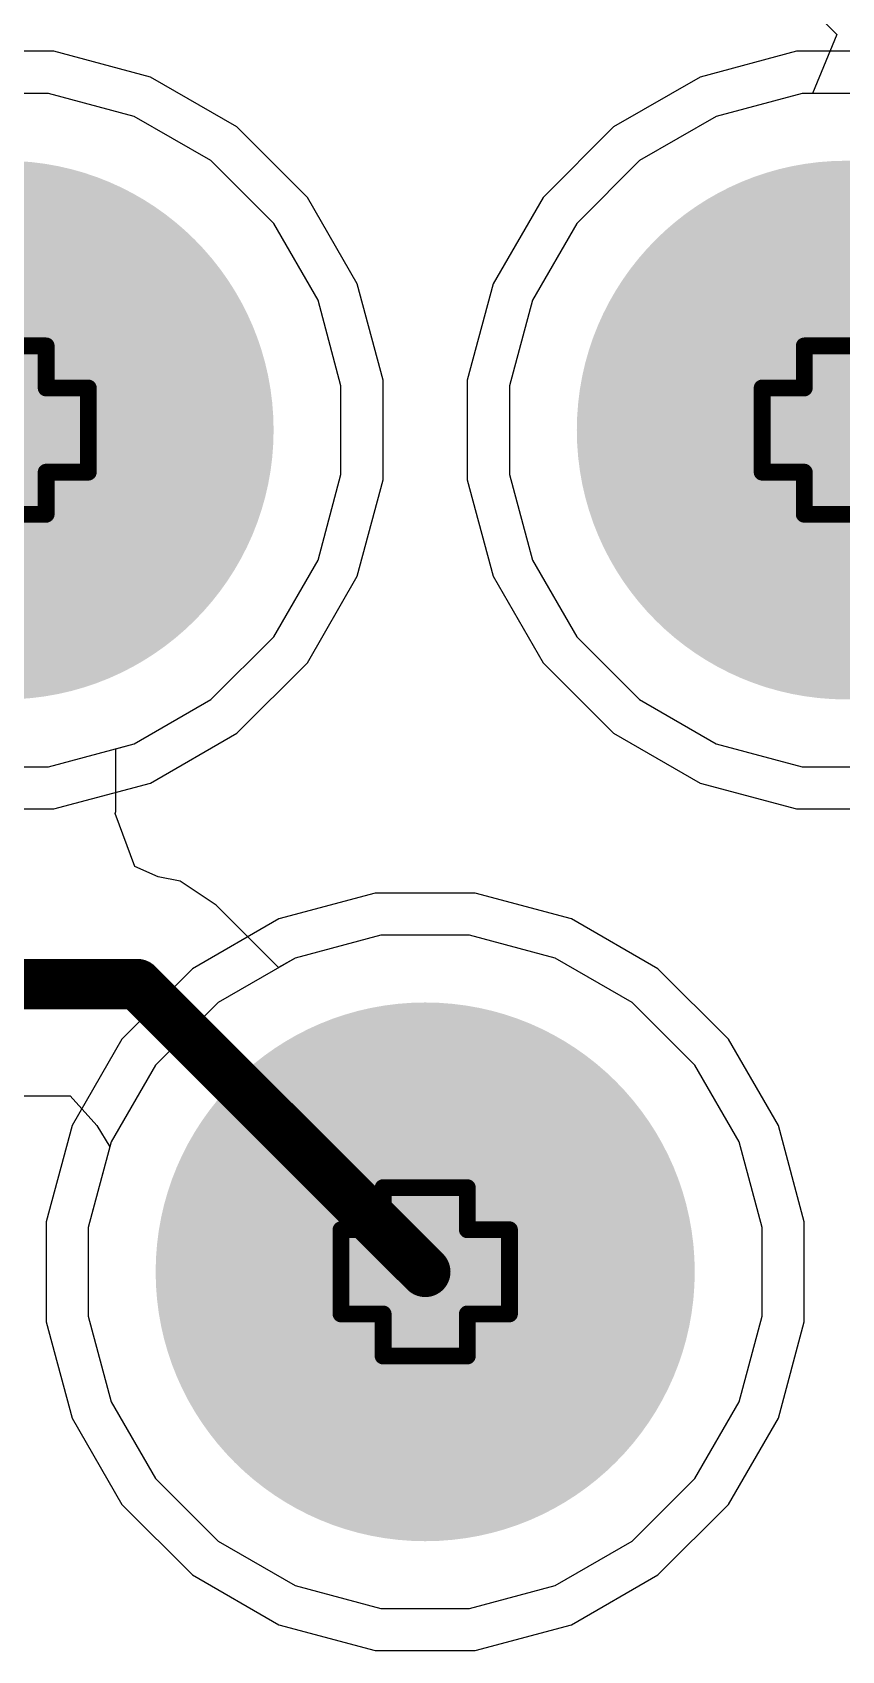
# Model space of a CAD drawing. Header units: inches. Extents: x 0 to 5379, y 0 to 5429.
# Drawn here: x 290.45 to 292.891, y 12.954 to 17.837 of the extents above; entities that cross this region are included whole.
import ezdxf

# ---------------------------------------------------------------- set-up
doc = ezdxf.new("R2010")
doc.units = ezdxf.units.IN
for name, color, linetype in [('Bottom Layer', 5, 'Continuous'), ('Bottom Solder', 6, 'Continuous'), ('Drill Drawing', 1, 'Continuous'), ('GND01', 16, 'Continuous'), ('GND02', 76, 'Continuous'), ('Multi-Layer', 9, 'Continuous'), ('Pad Holes', 156, 'Continuous'), ('PWR', 156, 'Continuous'), ('SIG 01', 90, 'Continuous'), ('Top Layer', 1, 'Continuous'), ('Top Solder', 216, 'Continuous')]:
    doc.layers.add(name, color=color, linetype=linetype)

# ---------------------------------------------------------------- blocks, each defined once
blk = doc.blocks.new('HC_RJ45_5622_1_6_Y_828')
at = {"layer": 'Bottom Layer'}
h = blk.add_hatch(color=5, dxfattribs=at)
edge = h.paths.add_edge_path()
edge.add_arc((-0.635, 4.4451), 0.762, 0, 360)
h = blk.add_hatch(color=5, dxfattribs=at)
edge = h.paths.add_edge_path()
edge.add_arc((1.9049, 4.4451), 0.762, 0, 360)
h = blk.add_hatch(color=5, dxfattribs=at)
edge = h.paths.add_edge_path()
edge.add_arc((0.6349, 1.9051), 0.762, 0, 360)
at = {"layer": 'Bottom Solder'}
h = blk.add_hatch(color=6, dxfattribs=at)
edge = h.paths.add_edge_path()
edge.add_arc((-0.635, 4.4451), 0.8128, 0, 360)
h = blk.add_hatch(color=6, dxfattribs=at)
edge = h.paths.add_edge_path()
edge.add_arc((1.9049, 4.4451), 0.8128, 0, 360)
h = blk.add_hatch(color=6, dxfattribs=at)
edge = h.paths.add_edge_path()
edge.add_arc((0.6349, 1.9051), 0.8128, 0, 360)
at = {"layer": 'GND01'}
h = blk.add_hatch(color=16, dxfattribs=at)
edge = h.paths.add_edge_path()
edge.add_arc((-0.635, 4.4451), 0.762, 0, 360)
h = blk.add_hatch(color=16, dxfattribs=at)
edge = h.paths.add_edge_path()
edge.add_arc((1.9049, 4.4451), 0.762, 0, 360)
h = blk.add_hatch(color=16, dxfattribs=at)
edge = h.paths.add_edge_path()
edge.add_arc((0.6349, 1.9051), 0.762, 0, 360)
at = {"layer": 'GND02'}
h = blk.add_hatch(color=76, dxfattribs=at)
edge = h.paths.add_edge_path()
edge.add_arc((-0.635, 4.4451), 0.762, 0, 360)
h = blk.add_hatch(color=76, dxfattribs=at)
edge = h.paths.add_edge_path()
edge.add_arc((1.9049, 4.4451), 0.762, 0, 360)
h = blk.add_hatch(color=76, dxfattribs=at)
edge = h.paths.add_edge_path()
edge.add_arc((0.6349, 1.9051), 0.762, 0, 360)
at = {"layer": 'Multi-Layer'}
h = blk.add_hatch(color=9, dxfattribs=at)
edge = h.paths.add_edge_path()
edge.add_arc((-0.635, 4.4451), 0.762, 0, 360)
h = blk.add_hatch(color=9, dxfattribs=at)
edge = h.paths.add_edge_path()
edge.add_arc((1.9049, 4.4451), 0.762, 0, 360)
h = blk.add_hatch(color=9, dxfattribs=at)
edge = h.paths.add_edge_path()
edge.add_arc((0.6349, 1.9051), 0.762, 0, 360)
at = {"layer": 'Pad Holes'}
h = blk.add_hatch(color=7, dxfattribs=at)
edge = h.paths.add_edge_path()
edge.add_arc((-0.635, 4.4451), 0.5, 0, 360)
h = blk.add_hatch(color=7, dxfattribs=at)
edge = h.paths.add_edge_path()
edge.add_arc((1.9049, 4.4451), 0.5, 0, 360)
h = blk.add_hatch(color=7, dxfattribs=at)
edge = h.paths.add_edge_path()
edge.add_arc((0.6349, 1.9051), 0.5, 0, 360)
at = {"layer": 'PWR'}
h = blk.add_hatch(color=156, dxfattribs=at)
edge = h.paths.add_edge_path()
edge.add_arc((-0.635, 4.4451), 0.762, 0, 360)
h = blk.add_hatch(color=156, dxfattribs=at)
edge = h.paths.add_edge_path()
edge.add_arc((1.9049, 4.4451), 0.762, 0, 360)
h = blk.add_hatch(color=156, dxfattribs=at)
edge = h.paths.add_edge_path()
edge.add_arc((0.6349, 1.9051), 0.762, 0, 360)
at = {"layer": 'SIG 01'}
h = blk.add_hatch(color=90, dxfattribs=at)
edge = h.paths.add_edge_path()
edge.add_arc((-0.635, 4.4451), 0.762, 0, 360)
h = blk.add_hatch(color=90, dxfattribs=at)
edge = h.paths.add_edge_path()
edge.add_arc((1.9049, 4.4451), 0.762, 0, 360)
h = blk.add_hatch(color=90, dxfattribs=at)
edge = h.paths.add_edge_path()
edge.add_arc((0.6349, 1.9051), 0.762, 0, 360)
at = {"layer": 'Top Layer'}
h = blk.add_hatch(color=1, dxfattribs=at)
edge = h.paths.add_edge_path()
edge.add_arc((-0.635, 4.4451), 0.762, 0, 360)
h = blk.add_hatch(color=1, dxfattribs=at)
edge = h.paths.add_edge_path()
edge.add_arc((1.9049, 4.4451), 0.762, 0, 360)
h = blk.add_hatch(color=1, dxfattribs=at)
edge = h.paths.add_edge_path()
edge.add_arc((0.6349, 1.9051), 0.762, 0, 360)
at = {"layer": 'Top Solder'}
h = blk.add_hatch(color=216, dxfattribs=at)
edge = h.paths.add_edge_path()
edge.add_arc((-0.635, 4.4451), 0.8128, 0, 360)
h = blk.add_hatch(color=216, dxfattribs=at)
edge = h.paths.add_edge_path()
edge.add_arc((1.9049, 4.4451), 0.8128, 0, 360)
h = blk.add_hatch(color=216, dxfattribs=at)
edge = h.paths.add_edge_path()
edge.add_arc((0.6349, 1.9051), 0.8128, 0, 360)

msp = doc.modelspace()

# ---------------------------------------------------------------- linework, layer by layer
at = {"layer": 'Bottom Layer'}
for p, q in [((290.4988, 17.6531), (290.2313, 17.6531)), ((290.7572, 17.5838), (290.4988, 17.6531)), ((292.7711, 17.6531), (292.5127, 17.5838)), ((293.0386, 17.6531), (292.7711, 17.6531)), ((290.9888, 17.4501), (290.7572, 17.5838)), ((292.5127, 17.5838), (292.281, 17.4501)), ((291.178, 17.2609), (290.9888, 17.4501)), ((292.281, 17.4501), (292.0919, 17.2609)), ((291.3118, 17.0292), (291.178, 17.2609)), ((292.0919, 17.2609), (291.9581, 17.0292)), ((291.381, 16.7708), (291.3118, 17.0292)), ((291.9581, 17.0292), (291.8889, 16.7708)), ((291.381, 16.5033), (291.381, 16.7708)), ((291.8889, 16.7708), (291.8889, 16.5033)), ((291.3118, 16.2449), (291.381, 16.5033)), ((291.8889, 16.5033), (291.9581, 16.2449)), ((291.178, 16.0132), (291.3118, 16.2449)), ((291.9581, 16.2449), (292.0919, 16.0132)), ((290.9888, 15.8241), (291.178, 16.0132)), ((292.0919, 16.0132), (292.281, 15.8241)), ((290.7572, 15.6903), (290.9888, 15.8241)), ((292.281, 15.8241), (292.5127, 15.6903)), ((290.4988, 15.6211), (290.7572, 15.6903)), ((292.5127, 15.6903), (292.7711, 15.6211)), ((290.2313, 15.6211), (290.4988, 15.6211)), ((292.7711, 15.6211), (293.0386, 15.6211)), ((291.5012, 15.1131), (291.2428, 15.0438)), ((291.7687, 15.1131), (291.5012, 15.1131)), ((292.0271, 15.0438), (291.7687, 15.1131)), ((291.2428, 15.0438), (291.0111, 14.9101)), ((292.2588, 14.9101), (292.0271, 15.0438)), ((291.0111, 14.9101), (290.822, 14.7209)), ((292.448, 14.7209), (292.2588, 14.9101)), ((290.822, 14.7209), (290.6882, 14.4892)), ((292.5817, 14.4892), (292.448, 14.7209)), ((290.6882, 14.4892), (290.619, 14.2308)), ((292.651, 14.2308), (292.5817, 14.4892)), ((290.619, 14.2308), (290.619, 13.9633)), ((292.651, 13.9633), (292.651, 14.2308)), ((290.619, 13.9633), (290.6882, 13.7049)), ((292.5817, 13.7049), (292.651, 13.9633)), ((290.6882, 13.7049), (290.822, 13.4732)), ((292.448, 13.4732), (292.5817, 13.7049)), ((290.822, 13.4732), (291.0111, 13.2841)), ((292.2588, 13.2841), (292.448, 13.4732)), ((291.0111, 13.2841), (291.2428, 13.1503)), ((292.0271, 13.1503), (292.2588, 13.2841)), ((291.2428, 13.1503), (291.5012, 13.0811)), ((291.7687, 13.0811), (292.0271, 13.1503)), ((291.5012, 13.0811), (291.7687, 13.0811))]:
    msp.add_line(p, q, dxfattribs=at)
at = {"layer": 'Drill Drawing'}
for points in [[(290.238, 16.8911, 0.0508, 0.0508, 0), (290.492, 16.8911, 0.0508, 0.0508, 0)], [(290.492, 16.7641, 0.0508, 0.0508, 0), (290.492, 16.8911, 0.0508, 0.0508, 0)], [(292.7779, 16.7641, 0.0508, 0.0508, 0), (292.7779, 16.8911, 0.0508, 0.0508, 0)], [(292.7779, 16.8911, 0.0508, 0.0508, 0), (293.0319, 16.8911, 0.0508, 0.0508, 0)], [(290.492, 16.7641, 0.0508, 0.0508, 0), (290.619, 16.7641, 0.0508, 0.0508, 0)], [(290.619, 16.5101, 0.0508, 0.0508, 0), (290.619, 16.7641, 0.0508, 0.0508, 0)], [(292.6509, 16.5101, 0.0508, 0.0508, 0), (292.6509, 16.7641, 0.0508, 0.0508, 0)], [(292.6509, 16.7641, 0.0508, 0.0508, 0), (292.7779, 16.7641, 0.0508, 0.0508, 0)], [(290.492, 16.5101, 0.0508, 0.0508, 0), (290.619, 16.5101, 0.0508, 0.0508, 0)], [(290.492, 16.3831, 0.0508, 0.0508, 0), (290.492, 16.5101, 0.0508, 0.0508, 0)], [(292.6509, 16.5101, 0.0508, 0.0508, 0), (292.7779, 16.5101, 0.0508, 0.0508, 0)], [(292.7779, 16.3831, 0.0508, 0.0508, 0), (292.7779, 16.5101, 0.0508, 0.0508, 0)], [(290.238, 16.3831, 0.0508, 0.0508, 0), (290.492, 16.3831, 0.0508, 0.0508, 0)], [(292.7779, 16.3831, 0.0508, 0.0508, 0), (293.0319, 16.3831, 0.0508, 0.0508, 0)], [(291.508, 14.2241, 0.0508, 0.0508, 0), (291.508, 14.3511, 0.0508, 0.0508, 0)], [(291.508, 14.3511, 0.0508, 0.0508, 0), (291.762, 14.3511, 0.0508, 0.0508, 0)], [(291.762, 14.2241, 0.0508, 0.0508, 0), (291.762, 14.3511, 0.0508, 0.0508, 0)], [(291.381, 13.9701, 0.0508, 0.0508, 0), (291.381, 14.2241, 0.0508, 0.0508, 0)], [(291.381, 14.2241, 0.0508, 0.0508, 0), (291.508, 14.2241, 0.0508, 0.0508, 0)], [(291.762, 14.2241, 0.0508, 0.0508, 0), (291.889, 14.2241, 0.0508, 0.0508, 0)], [(291.889, 13.9701, 0.0508, 0.0508, 0), (291.889, 14.2241, 0.0508, 0.0508, 0)], [(291.381, 13.9701, 0.0508, 0.0508, 0), (291.508, 13.9701, 0.0508, 0.0508, 0)], [(291.508, 13.8431, 0.0508, 0.0508, 0), (291.508, 13.9701, 0.0508, 0.0508, 0)], [(291.762, 13.9701, 0.0508, 0.0508, 0), (291.889, 13.9701, 0.0508, 0.0508, 0)], [(291.762, 13.8431, 0.0508, 0.0508, 0), (291.762, 13.9701, 0.0508, 0.0508, 0)], [(291.508, 13.8431, 0.0508, 0.0508, 0), (291.762, 13.8431, 0.0508, 0.0508, 0)]]:
    msp.add_lwpolyline(points, format="xyseb", dxfattribs=at)
for points in [[(290.4793, 16.8911, 0.0254, 0.0254, 1), (290.5047, 16.8911, 0.0254, 0.0254, 1)], [(290.4793, 16.8911, 0.0254, 0.0254, 1), (290.5047, 16.8911, 0.0254, 0.0254, 1)], [(292.7652, 16.8911, 0.0254, 0.0254, 1), (292.7906, 16.8911, 0.0254, 0.0254, 1)], [(292.7652, 16.8911, 0.0254, 0.0254, 1), (292.7906, 16.8911, 0.0254, 0.0254, 1)], [(290.4793, 16.7641, 0.0254, 0.0254, 1), (290.5047, 16.7641, 0.0254, 0.0254, 1)], [(290.4793, 16.7641, 0.0254, 0.0254, 1), (290.5047, 16.7641, 0.0254, 0.0254, 1)], [(290.6063, 16.7641, 0.0254, 0.0254, 1), (290.6317, 16.7641, 0.0254, 0.0254, 1)], [(290.6063, 16.7641, 0.0254, 0.0254, 1), (290.6317, 16.7641, 0.0254, 0.0254, 1)], [(292.6382, 16.7641, 0.0254, 0.0254, 1), (292.6636, 16.7641, 0.0254, 0.0254, 1)], [(292.6382, 16.7641, 0.0254, 0.0254, 1), (292.6636, 16.7641, 0.0254, 0.0254, 1)], [(292.7652, 16.7641, 0.0254, 0.0254, 1), (292.7906, 16.7641, 0.0254, 0.0254, 1)], [(292.7652, 16.7641, 0.0254, 0.0254, 1), (292.7906, 16.7641, 0.0254, 0.0254, 1)], [(290.4793, 16.5101, 0.0254, 0.0254, 1), (290.5047, 16.5101, 0.0254, 0.0254, 1)], [(290.4793, 16.5101, 0.0254, 0.0254, 1), (290.5047, 16.5101, 0.0254, 0.0254, 1)], [(290.6063, 16.5101, 0.0254, 0.0254, 1), (290.6317, 16.5101, 0.0254, 0.0254, 1)], [(290.6063, 16.5101, 0.0254, 0.0254, 1), (290.6317, 16.5101, 0.0254, 0.0254, 1)], [(292.6382, 16.5101, 0.0254, 0.0254, 1), (292.6636, 16.5101, 0.0254, 0.0254, 1)], [(292.6382, 16.5101, 0.0254, 0.0254, 1), (292.6636, 16.5101, 0.0254, 0.0254, 1)], [(292.7652, 16.5101, 0.0254, 0.0254, 1), (292.7906, 16.5101, 0.0254, 0.0254, 1)], [(292.7652, 16.5101, 0.0254, 0.0254, 1), (292.7906, 16.5101, 0.0254, 0.0254, 1)], [(290.4793, 16.3831, 0.0254, 0.0254, 1), (290.5047, 16.3831, 0.0254, 0.0254, 1)], [(290.4793, 16.3831, 0.0254, 0.0254, 1), (290.5047, 16.3831, 0.0254, 0.0254, 1)], [(292.7652, 16.3831, 0.0254, 0.0254, 1), (292.7906, 16.3831, 0.0254, 0.0254, 1)], [(292.7652, 16.3831, 0.0254, 0.0254, 1), (292.7906, 16.3831, 0.0254, 0.0254, 1)], [(291.4953, 14.3511, 0.0254, 0.0254, 1), (291.5207, 14.3511, 0.0254, 0.0254, 1)], [(291.4953, 14.3511, 0.0254, 0.0254, 1), (291.5207, 14.3511, 0.0254, 0.0254, 1)], [(291.7493, 14.3511, 0.0254, 0.0254, 1), (291.7747, 14.3511, 0.0254, 0.0254, 1)], [(291.7493, 14.3511, 0.0254, 0.0254, 1), (291.7747, 14.3511, 0.0254, 0.0254, 1)], [(291.3683, 14.2241, 0.0254, 0.0254, 1), (291.3937, 14.2241, 0.0254, 0.0254, 1)], [(291.3683, 14.2241, 0.0254, 0.0254, 1), (291.3937, 14.2241, 0.0254, 0.0254, 1)], [(291.4953, 14.2241, 0.0254, 0.0254, 1), (291.5207, 14.2241, 0.0254, 0.0254, 1)], [(291.4953, 14.2241, 0.0254, 0.0254, 1), (291.5207, 14.2241, 0.0254, 0.0254, 1)], [(291.7493, 14.2241, 0.0254, 0.0254, 1), (291.7747, 14.2241, 0.0254, 0.0254, 1)], [(291.7493, 14.2241, 0.0254, 0.0254, 1), (291.7747, 14.2241, 0.0254, 0.0254, 1)], [(291.8763, 14.2241, 0.0254, 0.0254, 1), (291.9017, 14.2241, 0.0254, 0.0254, 1)], [(291.8763, 14.2241, 0.0254, 0.0254, 1), (291.9017, 14.2241, 0.0254, 0.0254, 1)], [(291.3683, 13.9701, 0.0254, 0.0254, 1), (291.3937, 13.9701, 0.0254, 0.0254, 1)], [(291.3683, 13.9701, 0.0254, 0.0254, 1), (291.3937, 13.9701, 0.0254, 0.0254, 1)], [(291.4953, 13.9701, 0.0254, 0.0254, 1), (291.5207, 13.9701, 0.0254, 0.0254, 1)], [(291.4953, 13.9701, 0.0254, 0.0254, 1), (291.5207, 13.9701, 0.0254, 0.0254, 1)], [(291.7493, 13.9701, 0.0254, 0.0254, 1), (291.7747, 13.9701, 0.0254, 0.0254, 1)], [(291.7493, 13.9701, 0.0254, 0.0254, 1), (291.7747, 13.9701, 0.0254, 0.0254, 1)], [(291.8763, 13.9701, 0.0254, 0.0254, 1), (291.9017, 13.9701, 0.0254, 0.0254, 1)], [(291.8763, 13.9701, 0.0254, 0.0254, 1), (291.9017, 13.9701, 0.0254, 0.0254, 1)], [(291.4953, 13.8431, 0.0254, 0.0254, 1), (291.5207, 13.8431, 0.0254, 0.0254, 1)], [(291.4953, 13.8431, 0.0254, 0.0254, 1), (291.5207, 13.8431, 0.0254, 0.0254, 1)], [(291.7493, 13.8431, 0.0254, 0.0254, 1), (291.7747, 13.8431, 0.0254, 0.0254, 1)], [(291.7493, 13.8431, 0.0254, 0.0254, 1), (291.7747, 13.8431, 0.0254, 0.0254, 1)]]:
    msp.add_lwpolyline(points, format="xyseb", close=True, dxfattribs=at)
at = {"layer": 'GND01'}
for p, q in [((290.4988, 17.6531), (290.2313, 17.6531)), ((290.7572, 17.5838), (290.4988, 17.6531)), ((292.7711, 17.6531), (292.5127, 17.5838)), ((293.0386, 17.6531), (292.7711, 17.6531)), ((290.9888, 17.4501), (290.7572, 17.5838)), ((292.5127, 17.5838), (292.281, 17.4501)), ((291.178, 17.2609), (290.9888, 17.4501)), ((292.281, 17.4501), (292.0919, 17.2609)), ((291.3118, 17.0292), (291.178, 17.2609)), ((292.0919, 17.2609), (291.9581, 17.0292)), ((291.381, 16.7708), (291.3118, 17.0292)), ((291.9581, 17.0292), (291.8889, 16.7708)), ((291.381, 16.5033), (291.381, 16.7708)), ((291.8889, 16.7708), (291.8889, 16.5033)), ((291.3118, 16.2449), (291.381, 16.5033)), ((291.8889, 16.5033), (291.9581, 16.2449)), ((291.178, 16.0132), (291.3118, 16.2449)), ((291.9581, 16.2449), (292.0919, 16.0132)), ((290.9888, 15.8241), (291.178, 16.0132)), ((292.0919, 16.0132), (292.281, 15.8241)), ((290.7572, 15.6903), (290.9888, 15.8241)), ((292.281, 15.8241), (292.5127, 15.6903)), ((290.4988, 15.6211), (290.7572, 15.6903)), ((292.5127, 15.6903), (292.7711, 15.6211)), ((290.2313, 15.6211), (290.4988, 15.6211)), ((292.7711, 15.6211), (293.0386, 15.6211)), ((291.5012, 15.1131), (291.2428, 15.0438)), ((291.7687, 15.1131), (291.5012, 15.1131)), ((292.0271, 15.0438), (291.7687, 15.1131)), ((291.2428, 15.0438), (291.0111, 14.9101)), ((292.2588, 14.9101), (292.0271, 15.0438)), ((291.0111, 14.9101), (290.822, 14.7209)), ((292.448, 14.7209), (292.2588, 14.9101)), ((290.822, 14.7209), (290.6882, 14.4892)), ((292.5817, 14.4892), (292.448, 14.7209)), ((290.6882, 14.4892), (290.619, 14.2308)), ((292.651, 14.2308), (292.5817, 14.4892)), ((290.619, 14.2308), (290.619, 13.9633)), ((292.651, 13.9633), (292.651, 14.2308)), ((290.619, 13.9633), (290.6882, 13.7049)), ((292.5817, 13.7049), (292.651, 13.9633)), ((290.6882, 13.7049), (290.822, 13.4732)), ((292.448, 13.4732), (292.5817, 13.7049)), ((290.822, 13.4732), (291.0111, 13.2841)), ((292.2588, 13.2841), (292.448, 13.4732)), ((291.0111, 13.2841), (291.2428, 13.1503)), ((292.0271, 13.1503), (292.2588, 13.2841)), ((291.2428, 13.1503), (291.5012, 13.0811)), ((291.7687, 13.0811), (292.0271, 13.1503)), ((291.5012, 13.0811), (291.7687, 13.0811))]:
    msp.add_line(p, q, dxfattribs=at)
at = {"layer": 'GND02'}
for p, q in [((290.4988, 17.6531), (290.2313, 17.6531)), ((290.7572, 17.5838), (290.4988, 17.6531)), ((292.7711, 17.6531), (292.5127, 17.5838)), ((293.0386, 17.6531), (292.7711, 17.6531)), ((290.9888, 17.4501), (290.7572, 17.5838)), ((292.5127, 17.5838), (292.281, 17.4501)), ((291.178, 17.2609), (290.9888, 17.4501)), ((292.281, 17.4501), (292.0919, 17.2609)), ((291.3118, 17.0292), (291.178, 17.2609)), ((292.0919, 17.2609), (291.9581, 17.0292)), ((291.381, 16.7708), (291.3118, 17.0292)), ((291.9581, 17.0292), (291.8889, 16.7708)), ((291.381, 16.5033), (291.381, 16.7708)), ((291.8889, 16.7708), (291.8889, 16.5033)), ((291.3118, 16.2449), (291.381, 16.5033)), ((291.8889, 16.5033), (291.9581, 16.2449)), ((291.178, 16.0132), (291.3118, 16.2449)), ((291.9581, 16.2449), (292.0919, 16.0132)), ((290.9888, 15.8241), (291.178, 16.0132)), ((292.0919, 16.0132), (292.281, 15.8241)), ((290.7572, 15.6903), (290.9888, 15.8241)), ((292.281, 15.8241), (292.5127, 15.6903)), ((290.4988, 15.6211), (290.7572, 15.6903)), ((292.5127, 15.6903), (292.7711, 15.6211)), ((290.2313, 15.6211), (290.4988, 15.6211)), ((292.7711, 15.6211), (293.0386, 15.6211)), ((291.5012, 15.1131), (291.2428, 15.0438)), ((291.7687, 15.1131), (291.5012, 15.1131)), ((292.0271, 15.0438), (291.7687, 15.1131)), ((291.2428, 15.0438), (291.0111, 14.9101)), ((292.2588, 14.9101), (292.0271, 15.0438)), ((291.0111, 14.9101), (290.822, 14.7209)), ((292.448, 14.7209), (292.2588, 14.9101)), ((290.822, 14.7209), (290.6882, 14.4892)), ((292.5817, 14.4892), (292.448, 14.7209)), ((290.6882, 14.4892), (290.619, 14.2308)), ((292.651, 14.2308), (292.5817, 14.4892)), ((290.619, 14.2308), (290.619, 13.9633)), ((292.651, 13.9633), (292.651, 14.2308)), ((290.619, 13.9633), (290.6882, 13.7049)), ((292.5817, 13.7049), (292.651, 13.9633)), ((290.6882, 13.7049), (290.822, 13.4732)), ((292.448, 13.4732), (292.5817, 13.7049)), ((290.822, 13.4732), (291.0111, 13.2841)), ((292.2588, 13.2841), (292.448, 13.4732)), ((291.0111, 13.2841), (291.2428, 13.1503)), ((292.0271, 13.1503), (292.2588, 13.2841)), ((291.2428, 13.1503), (291.5012, 13.0811)), ((291.7687, 13.0811), (292.0271, 13.1503)), ((291.5012, 13.0811), (291.7687, 13.0811))]:
    msp.add_line(p, q, dxfattribs=at)
at = {"layer": 'PWR'}
for p, q in [((290.4988, 17.6531), (290.2313, 17.6531)), ((290.7572, 17.5838), (290.4988, 17.6531)), ((292.7711, 17.6531), (292.5127, 17.5838)), ((293.0386, 17.6531), (292.7711, 17.6531)), ((290.9888, 17.4501), (290.7572, 17.5838)), ((292.5127, 17.5838), (292.281, 17.4501)), ((291.178, 17.2609), (290.9888, 17.4501)), ((292.281, 17.4501), (292.0919, 17.2609)), ((291.3118, 17.0292), (291.178, 17.2609)), ((292.0919, 17.2609), (291.9581, 17.0292)), ((291.381, 16.7708), (291.3118, 17.0292)), ((291.9581, 17.0292), (291.8889, 16.7708)), ((291.381, 16.5033), (291.381, 16.7708)), ((291.8889, 16.7708), (291.8889, 16.5033)), ((291.3118, 16.2449), (291.381, 16.5033)), ((291.8889, 16.5033), (291.9581, 16.2449)), ((291.178, 16.0132), (291.3118, 16.2449)), ((291.9581, 16.2449), (292.0919, 16.0132)), ((290.9888, 15.8241), (291.178, 16.0132)), ((292.0919, 16.0132), (292.281, 15.8241)), ((290.7572, 15.6903), (290.9888, 15.8241)), ((292.281, 15.8241), (292.5127, 15.6903)), ((290.4988, 15.6211), (290.7572, 15.6903)), ((292.5127, 15.6903), (292.7711, 15.6211)), ((290.2313, 15.6211), (290.4988, 15.6211)), ((292.7711, 15.6211), (293.0386, 15.6211)), ((291.5012, 15.1131), (291.2428, 15.0438)), ((291.7687, 15.1131), (291.5012, 15.1131)), ((292.0271, 15.0438), (291.7687, 15.1131)), ((291.2428, 15.0438), (291.0111, 14.9101)), ((292.2588, 14.9101), (292.0271, 15.0438)), ((291.0111, 14.9101), (290.822, 14.7209)), ((292.448, 14.7209), (292.2588, 14.9101)), ((290.822, 14.7209), (290.6882, 14.4892)), ((292.5817, 14.4892), (292.448, 14.7209)), ((290.6882, 14.4892), (290.619, 14.2308)), ((292.651, 14.2308), (292.5817, 14.4892)), ((290.619, 14.2308), (290.619, 13.9633)), ((292.651, 13.9633), (292.651, 14.2308)), ((290.619, 13.9633), (290.6882, 13.7049)), ((292.5817, 13.7049), (292.651, 13.9633)), ((290.6882, 13.7049), (290.822, 13.4732)), ((292.448, 13.4732), (292.5817, 13.7049)), ((290.822, 13.4732), (291.0111, 13.2841)), ((292.2588, 13.2841), (292.448, 13.4732)), ((291.0111, 13.2841), (291.2428, 13.1503)), ((292.0271, 13.1503), (292.2588, 13.2841)), ((291.2428, 13.1503), (291.5012, 13.0811)), ((291.7687, 13.0811), (292.0271, 13.1503)), ((291.5012, 13.0811), (291.7687, 13.0811))]:
    msp.add_line(p, q, dxfattribs=at)
at = {"layer": 'SIG 01'}
for p, q in [((290.5155, 17.7801), (290.2145, 17.7801)), ((290.8062, 17.7022), (290.5155, 17.7801)), ((292.7544, 17.7801), (292.4637, 17.7022)), ((293.0554, 17.7801), (292.7544, 17.7801)), ((291.0668, 17.5517), (290.8062, 17.7022)), ((292.4637, 17.7022), (292.2031, 17.5517)), ((291.2796, 17.3389), (291.0668, 17.5517)), ((292.2031, 17.5517), (291.9903, 17.3389)), ((291.4301, 17.0782), (291.2796, 17.3389)), ((291.9903, 17.3389), (291.8398, 17.0782)), ((291.508, 16.7875), (291.4301, 17.0782)), ((291.8398, 17.0782), (291.7619, 16.7875)), ((291.508, 16.4866), (291.508, 16.7875)), ((291.7619, 16.7875), (291.7619, 16.4866)), ((291.4301, 16.1959), (291.508, 16.4866)), ((291.7619, 16.4866), (291.8398, 16.1959)), ((291.2796, 15.9352), (291.4301, 16.1959)), ((291.8398, 16.1959), (291.9903, 15.9352)), ((291.0668, 15.7224), (291.2796, 15.9352)), ((291.9903, 15.9352), (292.2031, 15.7224)), ((290.8062, 15.572), (291.0668, 15.7224)), ((292.2031, 15.7224), (292.4637, 15.572)), ((290.5155, 15.4941), (290.8062, 15.572)), ((292.4637, 15.572), (292.7544, 15.4941)), ((290.2145, 15.4941), (290.5155, 15.4941)), ((292.7544, 15.4941), (293.0554, 15.4941)), ((291.4845, 15.2401), (291.1938, 15.1622)), ((291.7854, 15.2401), (291.4845, 15.2401)), ((292.0761, 15.1622), (291.7854, 15.2401)), ((291.1938, 15.1622), (290.9331, 15.0117)), ((292.3368, 15.0117), (292.0761, 15.1622)), ((290.9331, 15.0117), (290.7203, 14.7989)), ((292.5496, 14.7989), (292.3368, 15.0117)), ((290.7203, 14.7989), (290.5699, 14.5382)), ((292.7001, 14.5382), (292.5496, 14.7989)), ((290.5699, 14.5382), (290.492, 14.2475)), ((292.778, 14.2475), (292.7001, 14.5382)), ((290.492, 14.2475), (290.492, 13.9466)), ((292.778, 13.9466), (292.778, 14.2475)), ((290.492, 13.9466), (290.5699, 13.6559)), ((292.7001, 13.6559), (292.778, 13.9466)), ((290.5699, 13.6559), (290.7203, 13.3952)), ((292.5496, 13.3952), (292.7001, 13.6559)), ((290.7203, 13.3952), (290.9331, 13.1824)), ((292.3368, 13.1824), (292.5496, 13.3952)), ((290.9331, 13.1824), (291.1938, 13.032)), ((292.0761, 13.032), (292.3368, 13.1824)), ((291.1938, 13.032), (291.4845, 12.9541)), ((291.7854, 12.9541), (292.0761, 13.032)), ((291.4845, 12.9541), (291.7854, 12.9541))]:
    msp.add_line(p, q, dxfattribs=at)
at = {"layer": 'Top Layer'}
for p, q in [((292.7432, 17.9636), (292.876, 17.8309)), ((292.876, 17.8309), (292.8023, 17.6531)), ((290.4988, 17.6531), (290.4266, 17.6531)), ((290.7572, 17.5838), (290.4988, 17.6531)), ((292.7711, 17.6531), (292.5127, 17.5838)), ((292.8023, 17.6531), (292.7711, 17.6531)), ((290.9888, 17.4501), (290.7572, 17.5838)), ((292.5127, 17.5838), (292.281, 17.4501)), ((291.178, 17.2609), (290.9888, 17.4501)), ((292.281, 17.4501), (292.0919, 17.2609)), ((291.3118, 17.0292), (291.178, 17.2609)), ((292.0919, 17.2609), (291.9581, 17.0292)), ((291.381, 16.7708), (291.3118, 17.0292)), ((291.9581, 17.0292), (291.8889, 16.7708)), ((291.381, 16.5033), (291.381, 16.7708)), ((291.8889, 16.7708), (291.8889, 16.5033)), ((291.3118, 16.2449), (291.381, 16.5033)), ((291.8889, 16.5033), (291.9581, 16.2449)), ((291.178, 16.0132), (291.3118, 16.2449)), ((291.9581, 16.2449), (292.0919, 16.0132)), ((290.9888, 15.8241), (291.178, 16.0132)), ((292.0919, 16.0132), (292.281, 15.8241)), ((290.7572, 15.6903), (290.9888, 15.8241)), ((292.281, 15.8241), (292.5127, 15.6903)), ((290.7017, 15.6754), (290.7572, 15.6903)), ((290.7017, 15.4864), (290.7017, 15.6754)), ((292.5127, 15.6903), (292.7711, 15.6211)), ((292.7711, 15.6211), (293.0386, 15.6211)), ((290.7004, 15.4798), (290.7017, 15.4864)), ((290.7598, 15.3204), (290.7004, 15.4798)), ((290.83, 15.2894), (290.7598, 15.3204)), ((290.8956, 15.2763), (290.83, 15.2894)), ((291.0048, 15.2033), (290.8956, 15.2763)), ((291.193, 15.0151), (291.0048, 15.2033)), ((291.5012, 15.1131), (291.2428, 15.0438)), ((291.7687, 15.1131), (291.5012, 15.1131)), ((292.0271, 15.0438), (291.7687, 15.1131)), ((291.2428, 15.0438), (291.193, 15.0151)), ((292.2588, 14.9101), (292.0271, 15.0438)), ((292.448, 14.7209), (292.2588, 14.9101)), ((292.5817, 14.4892), (292.448, 14.7209)), ((290.1419, 14.6286), (290.5639, 14.6286)), ((290.5639, 14.6286), (290.6443, 14.5385)), ((290.6443, 14.5385), (290.6842, 14.4744)), ((290.6842, 14.4744), (290.619, 14.2308)), ((292.651, 14.2308), (292.5817, 14.4892)), ((290.619, 14.2308), (290.619, 13.9633)), ((292.651, 13.9633), (292.651, 14.2308)), ((290.619, 13.9633), (290.6882, 13.7049)), ((292.5817, 13.7049), (292.651, 13.9633)), ((290.6882, 13.7049), (290.822, 13.4732)), ((292.448, 13.4732), (292.5817, 13.7049)), ((290.822, 13.4732), (291.0111, 13.2841)), ((292.2588, 13.2841), (292.448, 13.4732)), ((291.0111, 13.2841), (291.2428, 13.1503)), ((292.0271, 13.1503), (292.2588, 13.2841)), ((291.2428, 13.1503), (291.5012, 13.0811)), ((291.7687, 13.0811), (292.0271, 13.1503)), ((291.5012, 13.0811), (291.7687, 13.0811))]:
    msp.add_line(p, q, dxfattribs=at)
for points in [[(289.7847, 14.9653, 0.1524, 0.1524, 0), (290.7667, 14.9653, 0.1524, 0.1524, 0)], [(290.7667, 14.9653, 0.1524, 0.1524, 0), (291.635, 14.0971, 0.1524, 0.1524, 0)]]:
    msp.add_lwpolyline(points, format="xyseb", dxfattribs=at)
for points in [[(290.7286, 14.9653, 0.0762, 0.0762, 1), (290.8048, 14.9653, 0.0762, 0.0762, 1)], [(290.7286, 14.9653, 0.0762, 0.0762, 1), (290.8048, 14.9653, 0.0762, 0.0762, 1)], [(291.5969, 14.0971, 0.0762, 0.0762, 1), (291.6731, 14.0971, 0.0762, 0.0762, 1)]]:
    msp.add_lwpolyline(points, format="xyseb", close=True, dxfattribs=at)

# ---------------------------------------------------------------- block references
msp.add_blockref('HC_RJ45_5622_1_6_Y_828', (291, 12.192))

doc.saveas('drawing.dxf')
